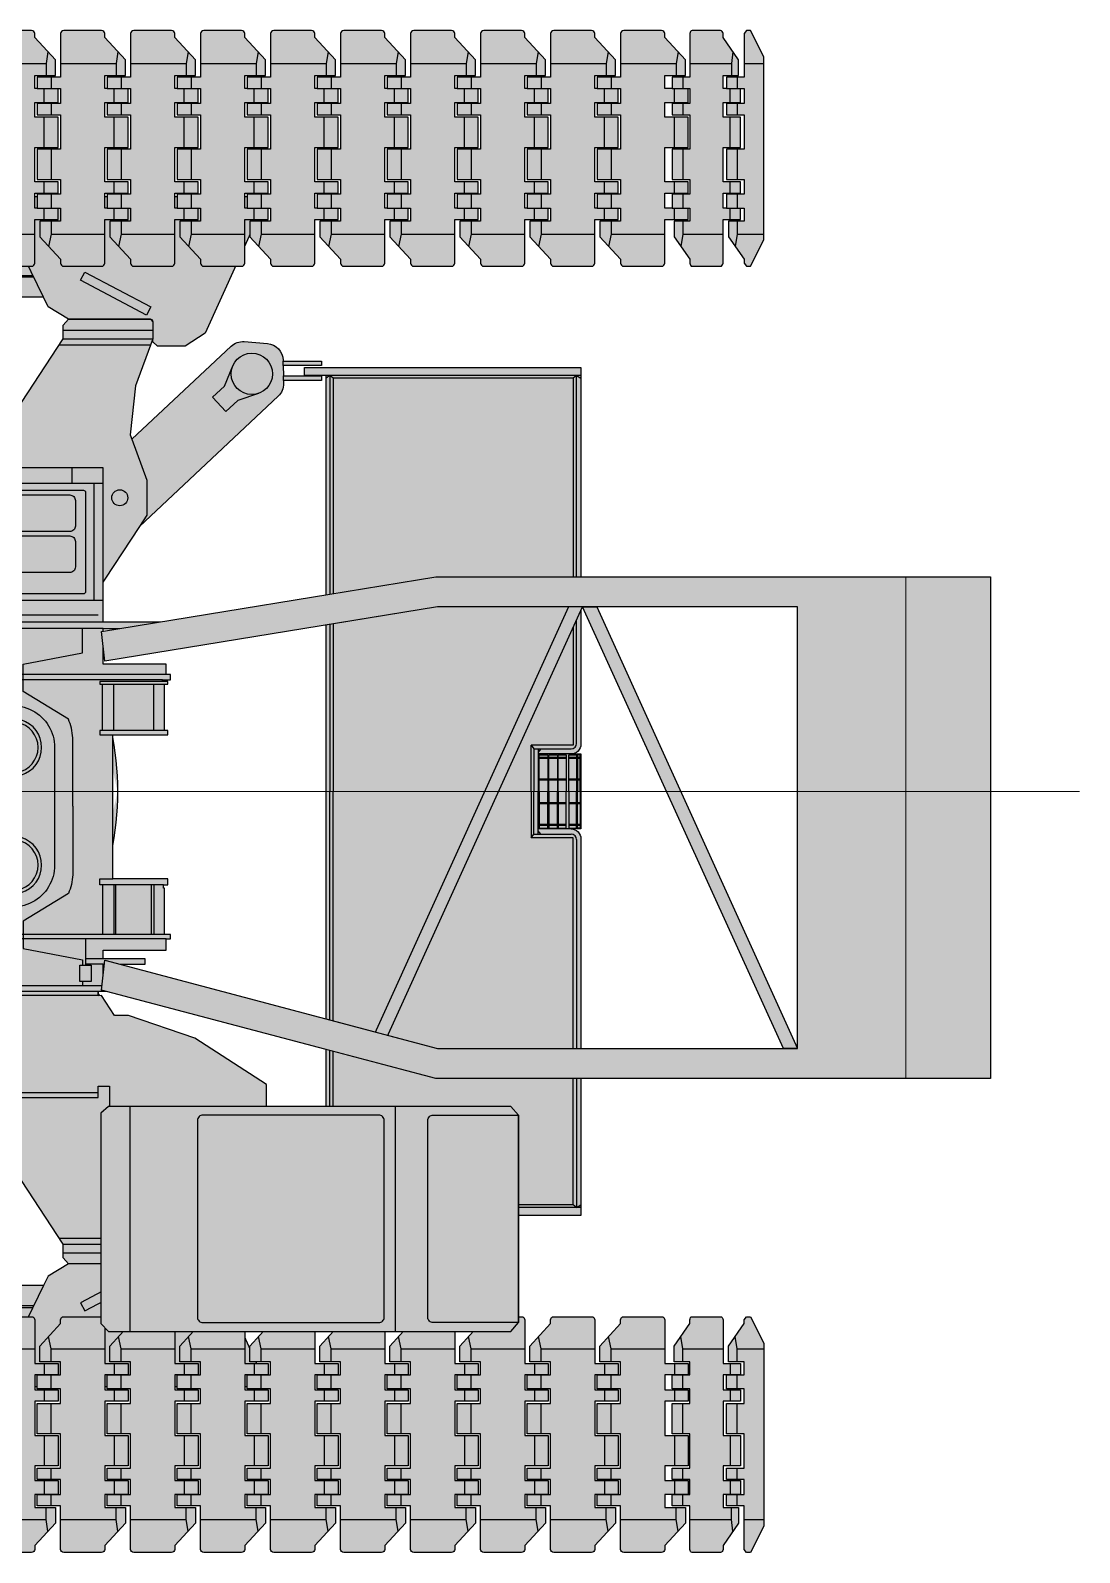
# Model space of a CAD drawing. Header units: millimetres. Extents: x -6554 to 5456, y -10594 to 19581.
# Drawn here: x 563 to 5456, y -10594 to -3494 of the extents above; entities that cross this region are included whole.
import ezdxf

# ---------------------------------------------------------------- set-up
doc = ezdxf.new("R2010")
doc.units = ezdxf.units.MM
doc.set_wipeout_variables(frame=1)
doc.layers.add('Техника. Кран SANY SCC 1800', color=251, linetype='Continuous')
doc.layers.add('Техника. Кран SANY SCC 1800 Штрих', color=7, linetype='Continuous', true_color=0xffe494)

# ---------------------------------------------------------------- blocks, each defined once
blk = doc.blocks.new('BLOCK-20200328.181349')
at = {"color": 0, "linetype": 'ByBlock', "lineweight": -2}
blk.add_wipeout([(-435.2, 1030), (-501.1, 1030), (435.2, -1030), (501.1, -1030)], dxfattribs=at)
at = {"layer": 'Техника. Кран SANY SCC 1800 Штрих'}
h = blk.add_hatch(color=256, dxfattribs=at)
h.dxf.hatch_style = 1
h.paths.add_polyline_path([(435.2, -1030), (-501.1, 1030), (-435.2, 1030), (501.1, -1030)])
at = {"color": 0, "linetype": 'ByBlock', "lineweight": -2, "transparency": 16777216}
blk.add_lwpolyline([(435.2, -1030), (-501.1, 1030), (-435.2, 1030), (501.1, -1030)], close=True, dxfattribs=at)
blk = doc.blocks.new('BLOCK-20201113.16293')
at = {"color": 0, "linetype": 'ByBlock', "lineweight": -2, "transparency": 16777216}
blk.add_wipeout([(103.1, 517.7), (103.1, 535.1), (103.1, 535.1), (102, 540.8), (98.8, 545.6), (93.9, 548.9), (88.2, 550), (-88.2, 550), (-88.2, 550), (-93.9, 548.9), (-98.8, 545.6), (-102, 540.8), (-103.1, 535.1), (-103.1, 331.6), (-212.4, 331.6), (-212.4, 279), (-103.1, 279), (-103.1, 209.3), (-212.4, 209.3), (-212.4, 156.8), (-103.1, 156.8), (-103.1, -3.8), (-212.4, -3.8), (-212.4, -145.6), (-103.1, -145.6), (-103.1, -214.4), (-212.4, -214.4), (-212.4, -279.1), (-103.1, -279.1), (-103.1, -339.7), (-200.1, -339.7), (-200.1, -412.5), (-103.1, -517.7), (-103.1, -535.1), (-103.1, -535.1), (-102, -540.8), (-98.8, -545.6), (-93.9, -548.9), (-88.2, -550), (88.2, -550), (88.2, -550), (93.9, -548.9), (98.8, -545.6), (102, -540.8), (103.1, -535.1), (103.1, -331.6), (212.4, -331.6), (212.4, -279), (103.1, -279), (103.1, -209.3), (212.4, -209.3), (212.4, -156.8), (103.1, -156.8), (103.1, 3.8), (212.4, 3.8), (212.4, 145.6), (103.1, 145.6), (103.1, 214.4), (212.4, 214.4), (212.4, 279.1), (103.1, 279.1), (103.1, 339.7), (200.1, 339.7), (200.1, 412.5), (103.2, 517.7)], dxfattribs=at)
at = {"layer": 'Техника. Кран SANY SCC 1800 Штрих', "true_color": 0xadadad, "transparency": 16777216}
h = blk.add_hatch(color=253, dxfattribs=at)
h.dxf.hatch_style = 1
edge = h.paths.add_edge_path()
edge.add_line((103.1, 517.7), (103.1, 535.1))
edge.add_arc((88.2, 535.1), 14.9, 0, 90)
edge.add_line((88.2, 550), (-88.2, 550))
edge.add_arc((-88.2, 535.1), 14.9, 90, 180)
edge.add_line((-103.1, 535.1), (-103.1, 331.6))
edge.add_line((-103.1, 331.6), (-212.4, 331.6))
edge.add_line((-212.4, 331.6), (-212.4, 279))
edge.add_line((-212.4, 279), (-103.1, 279))
edge.add_line((-103.1, 279), (-103.1, 209.3))
edge.add_line((-103.1, 209.3), (-212.4, 209.3))
edge.add_line((-212.4, 209.3), (-212.4, 156.8))
edge.add_line((-212.4, 156.8), (-103.1, 156.8))
edge.add_line((-103.1, 156.8), (-103.1, -3.8))
edge.add_line((-103.1, -3.8), (-212.4, -3.8))
edge.add_line((-212.4, -3.8), (-212.4, -145.6))
edge.add_line((-212.4, -145.6), (-103.1, -145.6))
edge.add_line((-103.1, -145.6), (-103.1, -214.4))
edge.add_line((-103.1, -214.4), (-212.4, -214.4))
edge.add_line((-212.4, -214.4), (-212.4, -279.1))
edge.add_line((-212.4, -279.1), (-103.1, -279.1))
edge.add_line((-103.1, -279.1), (-103.1, -339.7))
edge.add_line((-103.1, -339.7), (-200.1, -339.7))
edge.add_line((-200.1, -339.7), (-200.1, -412.5))
edge.add_line((-200.1, -412.5), (-103.1, -517.7))
edge.add_line((-103.1, -517.7), (-103.1, -535.1))
edge.add_arc((-88.2, -535.1), 14.9, 180, 270)
edge.add_line((-88.2, -550), (88.2, -550))
edge.add_arc((88.2, -535.1), 14.9, 270, 360)
edge.add_line((103.1, -535.1), (103.1, -331.6))
edge.add_line((103.1, -331.6), (212.4, -331.6))
edge.add_line((212.4, -331.6), (212.4, -279))
edge.add_line((212.4, -279), (103.1, -279))
edge.add_line((103.1, -279), (103.1, -209.3))
edge.add_line((103.1, -209.3), (212.4, -209.3))
edge.add_line((212.4, -209.3), (212.4, -156.8))
edge.add_line((212.4, -156.8), (103.1, -156.8))
edge.add_line((103.1, -156.8), (103.1, 3.8))
edge.add_line((103.1, 3.8), (212.4, 3.8))
edge.add_line((212.4, 3.8), (212.4, 145.6))
edge.add_line((212.4, 145.6), (103.1, 145.6))
edge.add_line((103.1, 145.6), (103.1, 214.4))
edge.add_line((103.1, 214.4), (212.4, 214.4))
edge.add_line((212.4, 214.4), (212.4, 279.1))
edge.add_line((212.4, 279.1), (103.1, 279.1))
edge.add_line((103.1, 279.1), (103.1, 339.7))
edge.add_line((103.1, 339.7), (200.1, 339.7))
edge.add_line((200.1, 339.7), (200.1, 412.5))
edge.add_line((200.1, 412.5), (103.2, 517.7))
edge.add_line((103.2, 517.7), (103.1, 517.7))
at = {"color": 0, "linetype": 'ByBlock', "lineweight": -2, "transparency": 16777216}
blk.add_lwpolyline([(103.1, 517.7), (103.1, 535.1, 0.414214), (88.2, 550), (-88.2, 550, 0.414214), (-103.1, 535.1), (-103.1, 331.6), (-212.4, 331.6), (-212.4, 279), (-103.1, 279), (-103.1, 209.3), (-212.4, 209.3), (-212.4, 156.8), (-103.1, 156.8), (-103.1, -3.8), (-212.4, -3.8), (-212.4, -145.6), (-103.1, -145.6), (-103.1, -214.4), (-212.4, -214.4), (-212.4, -279.1), (-103.1, -279.1), (-103.1, -339.7), (-200.1, -339.7), (-200.1, -412.5), (-103.1, -517.7), (-103.1, -535.1, 0.414214), (-88.2, -550), (88.2, -550, 0.414214), (103.1, -535.1), (103.1, -331.6), (212.4, -331.6), (212.4, -279), (103.1, -279), (103.1, -209.3), (212.4, -209.3), (212.4, -156.8), (103.1, -156.8), (103.1, 3.8), (212.4, 3.8), (212.4, 145.6), (103.1, 145.6), (103.1, 214.4), (212.4, 214.4), (212.4, 279.1), (103.1, 279.1), (103.1, 339.7), (200.1, 339.7), (200.1, 412.5), (103.2, 517.7)], format="xyb", close=True, dxfattribs=at)
for points in [[(164.8, 450.8), (155.7, 396.4), (155.7, 339.7)], [(-103.1, 396.3), (155.7, 396.3)], [(-147.6, 331.6), (-147.6, 279)], [(147.6, 214.4), (147.6, 279.1)], [(-147.6, 209.3), (-147.6, 156.8)], [(147.6, 3.8), (147.6, 145.6)], [(-147.6, -3.8), (-147.6, -145.6)], [(147.6, -209.3), (147.6, -156.8)], [(-147.6, -214.4), (-147.6, -279.1)], [(147.6, -331.6), (147.6, -279)], [(-147.6, -339.7), (-147.6, -400.3), (-159, -457.1)], [(-147.6, -400.4), (103.1, -400.4)]]:
    blk.add_lwpolyline(points, dxfattribs=at)
blk = doc.blocks.new('*U12')
at = {"color": 0, "linetype": 'ByBlock', "lineweight": -2}
blk.add_blockref('BLOCK-20201113.16293', (0, 0), dxfattribs=at)
blk = doc.blocks.new('*U11')
at = {"color": 0, "linetype": 'ByBlock', "lineweight": -2, "transparency": 16777216}
blk.add_blockref('*U12', (4571, 0), dxfattribs=at)
blk.add_blockref('*U12', (4897.5, 0), dxfattribs=at)
blk.add_blockref('*U12', (5224, 0), dxfattribs=at)
blk.add_blockref('*U12', (5550.5, 0), dxfattribs=at)
blk.add_blockref('*U12', (5877, 0), dxfattribs=at)
blk.add_blockref('*U12', (6203.5, 0), dxfattribs=at)
blk.add_blockref('*U12', (6530, 0), dxfattribs=at)
blk.add_blockref('*U12', (6856.5, 0), dxfattribs=at)
blk.add_blockref('*U12', (7183, 0), dxfattribs=at)
blk.add_blockref('*U12', (7509.5, 0), dxfattribs=at)
blk = doc.blocks.new('BLOCK-20201113.163346')
at = {"color": 0, "linetype": 'ByBlock', "lineweight": -2, "transparency": 16777216}
blk.add_wipeout([(-4.8, 331.6), (-86.8, 331.6), (-86.8, 279), (-4.8, 279), (-4.8, 209.3), (-86.8, 209.3), (-86.8, 156.8), (-4.8, 156.8), (-4.8, -3.8), (-86.8, -3.8), (-86.8, -145.6), (-4.8, -145.6), (-4.8, -214.4), (-86.8, -214.4), (-86.8, -279.1), (-4.8, -279.1), (-4.8, -339.7), (-77.5, -339.7), (-77.5, -412.5), (-4.8, -517.7), (-4.8, -535.1), (6.4, -550), (24, -550), (86.8, -427.3), (86.8, 427.3), (24, 550), (6.4, 550), (-4.8, 535.1)], dxfattribs=at)
at = {"layer": 'Техника. Кран SANY SCC 1800 Штрих', "true_color": 0xadadad, "transparency": 16777216}
h = blk.add_hatch(color=253, dxfattribs=at)
h.dxf.hatch_style = 1
h.paths.add_polyline_path([(-4.8, 535.1), (-4.8, 331.6), (-86.8, 331.6), (-86.8, 279), (-4.8, 279), (-4.8, 209.3), (-86.8, 209.3), (-86.8, 156.8), (-4.8, 156.8), (-4.8, -3.8), (-86.8, -3.8), (-86.8, -145.6), (-4.8, -145.6), (-4.8, -214.4), (-86.8, -214.4), (-86.8, -279.1), (-4.8, -279.1), (-4.8, -339.7), (-77.5, -339.7), (-77.5, -412.5), (-4.8, -517.7), (-4.8, -535.1), (6.4, -550), (24, -550), (86.8, -427.3), (86.8, 427.3), (24, 550), (6.4, 550)])
at = {"color": 0, "linetype": 'ByBlock', "lineweight": -2, "transparency": 16777216}
for p, q in [((-4.8, 396.3), (86.8, 396.3)), ((-38.1, 331.6), (-38.1, 279)), ((-38.1, 209.3), (-38.1, 156.8)), ((-38.1, -3.8), (-38.1, -145.6)), ((-38.1, -214.4), (-38.1, -279.1)), ((-38.1, -339.7), (-38.1, -400.3)), ((-38.1, -400.3), (-46.7, -457.1)), ((-38.1, -400.4), (86.8, -400.4))]:
    blk.add_line(p, q, dxfattribs=at)
blk.add_lwpolyline([(-4.8, 535.1), (-4.8, 331.6), (-86.8, 331.6), (-86.8, 279), (-4.8, 279), (-4.8, 209.3), (-86.8, 209.3), (-86.8, 156.8), (-4.8, 156.8), (-4.8, -3.8), (-86.8, -3.8), (-86.8, -145.6), (-4.8, -145.6), (-4.8, -214.4), (-86.8, -214.4), (-86.8, -279.1), (-4.8, -279.1), (-4.8, -339.7), (-77.5, -339.7), (-77.5, -412.5), (-4.8, -517.7), (-4.8, -535.1), (6.4, -550), (24, -550), (86.8, -427.3), (86.8, 427.3), (24, 550), (6.4, 550)], close=True, dxfattribs=at)
blk = doc.blocks.new('BLOCK-20201113.164029')
at = {"color": 0, "linetype": 'ByBlock', "lineweight": -2, "transparency": 16777216}
blk.add_wipeout([(362.3, -287.9), (268.7, -348.9), (138.6, -348.9), (118.2, -328.5), (118.2, -235), (118.2, -235), (116.9, -230.6), (114.2, -226.9), (110.5, -224.2), (106.1, -222.8), (106.1, -222.8), (-276.4, -222.8), (-370, -165.8), (-391.9, -121.1), (-622.2, -121.1), (-622.2, -182.1), (-650.7, -182.1), (-650.7, 348.9), (650.7, 348.9)], dxfattribs=at)
at = {"layer": 'Техника. Кран SANY SCC 1800 Штрих', "true_color": 0xadadad, "transparency": 16777216}
h = blk.add_hatch(color=253, dxfattribs=at)
h.dxf.hatch_style = 1
edge = h.paths.add_edge_path()
edge.add_line((650.7, 348.9), (362.3, -287.9))
edge.add_line((362.3, -287.9), (268.7, -348.9))
edge.add_line((268.7, -348.9), (138.6, -348.9))
edge.add_line((138.6, -348.9), (118.2, -328.5))
edge.add_line((118.2, -328.5), (118.2, -235))
edge.add_arc((104.1, -236.9), 14.3, 7.87769, 81.9652)
edge.add_line((106.1, -222.8), (-276.4, -222.8))
edge.add_line((-276.4, -222.8), (-370, -165.8))
edge.add_line((-370, -165.8), (-391.9, -121.1))
edge.add_line((-391.9, -121.1), (-622.2, -121.1))
edge.add_line((-622.2, -121.1), (-622.2, -182.1))
edge.add_line((-622.2, -182.1), (-650.7, -182.1))
edge.add_line((-650.7, -182.1), (-650.7, 348.9))
edge.add_line((-650.7, 348.9), (650.7, 348.9))
at = {"color": 0, "linetype": 'ByBlock', "lineweight": -2, "transparency": 16777216}
blk.add_lwpolyline([(650.7, 348.9), (362.3, -287.9), (268.7, -348.9), (138.6, -348.9), (118.2, -328.5), (118.2, -235, 0.33502), (106.1, -222.8), (-276.4, -222.8), (-370, -165.8), (-391.9, -121.1), (-622.2, -121.1), (-622.2, -182.1), (-650.7, -182.1), (-650.7, 348.9)], format="xyb", close=True, dxfattribs=at)
for points in [[(-391.9, -121.1), (-622.2, 348.9)], [(-622.2, 348.9), (-622.2, -121.1)], [(-622.2, -19.3), (-441.7, -19.3)], [(-437.7, -27.5), (-622.2, -27.5)]]:
    blk.add_lwpolyline(points, dxfattribs=at)
blk.add_lwpolyline([(-199.1, -3.1), (108.1, -165.8), (88.1, -203.7), (-219.2, -41)], close=True, dxfattribs=at)
blk = doc.blocks.new('BLOCK-20201113.163906')
at = {"color": 0, "linetype": 'ByBlock', "lineweight": -2}
blk.add_blockref('BLOCK-20201113.164029', (1347.8, -573.8), dxfattribs=at)
at = {"color": 0, "linetype": 'ByBlock', "lineweight": -2, "transparency": 16777216}
blk.add_blockref('*U11', (-3759.4, 0), dxfattribs=at)
at = {"color": 0, "linetype": 'ByBlock', "lineweight": -2, "transparency": 16777216, "xscale": 0.75}
blk.add_blockref('BLOCK-20201113.16293', (4047.2, 0), dxfattribs=at)
at = {"color": 0, "linetype": 'ByBlock', "lineweight": -2, "transparency": 16777216}
blk.add_blockref('BLOCK-20201113.163346', (4228.2, 0), dxfattribs=at)
blk = doc.blocks.new('BLOCK-20201113.170731')
at = {"color": 0, "linetype": 'ByBlock', "lineweight": -2, "transparency": 16777216}
blk.add_wipeout([(-2274.3, -1938.2), (-2274.3, -1917.8), (-2097.4, -1917.8), (-2097.6, -1903.1), (-2097.6, -1903.1), (-2096.2, -1886.6), (-2091.4, -1870.7), (-2083.4, -1856.2), (-2072.5, -1843.6), (-1425.6, -1236.5), (-1225.9, -931), (-1225.9, -931), (-1189, -858.9), (-1168.1, -780.5), (-1164.1, -699.6), (-1177.3, -619.6), (-1199.4, -559.5), (-1199.4, -559.5), (-1253.2, -425.5), (-1292.1, -286.5), (-1315.6, -144.1), (-1323.5, 0), (-1323.5, 0), (-1323.5, 0), (-1315.6, 144.1), (-1292.1, 286.5), (-1253.2, 425.5), (-1199.4, 559.5), (-1199.4, 559.5), (-1199.4, 559.5), (-1173.1, 636.1), (-1163.5, 716.6), (-1171.1, 797.3), (-1195.5, 874.6), (-1225.9, 931), (-1425.6, 1236.5), (-2072.5, 1843.6), (-2072.5, 1843.6), (-2083.4, 1856.2), (-2091.4, 1870.7), (-2096.2, 1886.6), (-2097.6, 1903.1), (-2097.4, 1917.8), (-2274.3, 1917.8), (-2274.3, 1938.2), (-2097, 1938.2), (-2096, 1987), (-2274.3, 1987), (-2274.3, 2007.4), (-2095.6, 2007.4), (-2095.5, 2011.7), (-2095.5, 2011.7), (-2089.7, 2040.1), (-2074, 2064.6), (-2050.6, 2081.8), (-2022.6, 2089.4), (-1914.4, 2098.4), (-1914.4, 2098.4), (-1897.8, 2098), (-1881.7, 2094.2), (-1866.6, 2087.2), (-1853.4, 2077.1), (-1390.8, 1643), (-1383.2, 1664), (-1407.6, 1891.8), (-1488.9, 2111.6), (-1489, 2191.2), (-1476.8, 2203.3), (-1094.3, 2203.4), (-1069.8, 2175.8), (-1069.8, 2111.6), (-548.1, 1315.2), (-548.1, 1315.2), (-517.6, 1279.2), (-479.1, 1251.7), (-435.1, 1234.5), (-388.2, 1228.5), (-388.2, 1228.5), (0, 1228.5), (388.2, 1228.5), (388.2, 1228.5), (435.1, 1234.5), (479.1, 1251.7), (517.6, 1279.2), (548.1, 1315.2), (548.1, 1315.2), (1069.8, 2111.6), (1069.8, 2175.8), (1094.3, 2203.4), (1476.8, 2203.3), (1489, 2191.2), (1488.9, 2111.6), (1407.6, 1891.8), (1383.2, 1664), (1390.8, 1643), (1853.4, 2077.1), (1853.4, 2077.1), (1866.6, 2087.2), (1881.7, 2094.2), (1897.8, 2098), (1914.4, 2098.4), (2022.6, 2089.4), (2022.6, 2089.4), (2050.6, 2081.8), (2074, 2064.6), (2089.7, 2040.1), (2095.5, 2011.7), (2095.5, 2011.7), (2095.6, 2007.4), (2274.3, 2007.4), (2274.3, 1987), (2096, 1987), (2097, 1938.2), (2274.3, 1938.2), (2274.3, 1917.8), (2097.4, 1917.8), (2097.6, 1903.1), (2097.6, 1903.1), (2096.2, 1886.6), (2091.4, 1870.7), (2083.4, 1856.2), (2072.5, 1843.6), (1425.6, 1236.5), (1225.9, 931), (1225.9, 931), (1189, 858.9), (1168.1, 780.5), (1164.1, 699.6), (1177.3, 619.6), (1199.4, 559.5), (1199.4, 559.5), (1253.2, 425.5), (1292.1, 286.5), (1315.6, 144.1), (1323.5, 0), (1323.5, 0), (1323.5, 0), (1315.6, -144.1), (1292.1, -286.5), (1253.2, -425.5), (1199.4, -559.5), (1199.4, -559.5), (1199.4, -559.5), (1173.1, -636.1), (1163.5, -716.6), (1171.1, -797.3), (1195.5, -874.6), (1225.9, -931), (1425.6, -1236.5), (2072.5, -1843.6), (2072.5, -1843.6), (2083.4, -1856.2), (2091.4, -1870.7), (2096.2, -1886.6), (2097.6, -1903.1), (2097.4, -1917.8), (2274.3, -1917.8), (2274.3, -1938.2), (2097, -1938.2), (2096, -1987), (2274.3, -1987), (2274.3, -2007.4), (2095.6, -2007.4), (2095.5, -2011.7), (2095.5, -2011.7), (2089.7, -2040.1), (2074, -2064.6), (2050.6, -2081.8), (2022.6, -2089.4), (2022.6, -2089.4), (1914.4, -2098.4), (1914.4, -2098.4), (1897.8, -2098), (1881.7, -2094.2), (1866.6, -2087.2), (1853.4, -2077.1), (1390.8, -1643), (1383.2, -1664), (1407.6, -1891.8), (1488.9, -2111.6), (1489, -2191.2), (1476.8, -2203.3), (1094.3, -2203.4), (1069.8, -2175.8), (1069.8, -2111.6), (548.1, -1315.2), (548.1, -1315.2), (517.6, -1279.2), (479.1, -1251.7), (435.1, -1234.5), (388.2, -1228.5), (388.2, -1228.5), (0, -1228.5), (-388.2, -1228.5), (-388.2, -1228.5), (-435.1, -1234.5), (-479.1, -1251.7), (-517.6, -1279.2), (-548.1, -1315.2), (-548.1, -1315.2), (-1069.8, -2111.6), (-1069.8, -2175.8), (-1094.3, -2203.4), (-1476.8, -2203.3), (-1489, -2191.2), (-1488.9, -2111.6), (-1407.6, -1891.8), (-1383.2, -1664), (-1390.8, -1643), (-1853.4, -2077.1), (-1853.4, -2077.1), (-1866.6, -2087.2), (-1881.7, -2094.2), (-1897.8, -2098), (-1914.4, -2098.4), (-2022.6, -2089.4), (-2022.6, -2089.4), (-2050.6, -2081.8), (-2074, -2064.6), (-2089.7, -2040.1), (-2095.5, -2011.7), (-2095.5, -2011.7), (-2095.6, -2007.4), (-2274.3, -2007.4), (-2274.3, -1987), (-2096, -1987), (-2097, -1938.2)], dxfattribs=at)
at = {"layer": 'Техника. Кран SANY SCC 1800 Штрих', "true_color": 0xadadad, "transparency": 16777216}
h = blk.add_hatch(color=253, dxfattribs=at)
h.dxf.hatch_style = 1
edge = h.paths.add_edge_path()
edge.add_line((-2097, -1938.2), (-2274.3, -1938.2))
edge.add_line((-2274.3, -1938.2), (-2274.3, -1917.8))
edge.add_line((-2274.3, -1917.8), (-2097.4, -1917.8))
edge.add_line((-2097.4, -1917.8), (-2097.6, -1903.1))
edge.add_arc((-2018.1, -1901.6), 79.5, 133.18012, 181.10949, ccw=False)
edge.add_line((-2072.5, -1843.6), (-1425.6, -1236.5))
edge.add_line((-1425.6, -1236.5), (-1225.9, -931))
edge.add_arc((-1546.6, -721.4), 383.1, 326.82933, 385.00711)
edge.add_arc((0, 0), 1323.5, 180, 205.00711, ccw=False)
edge.add_arc((0, 0), 1323.5, 154.99289, 180, ccw=False)
edge.add_arc((-1546.6, 721.4), 383.1, 334.99289, 393.17067)
edge.add_line((-1225.9, 931), (-1425.6, 1236.5))
edge.add_line((-1425.6, 1236.5), (-2072.5, 1843.6))
edge.add_arc((-2018.1, 1901.6), 79.5, 178.89051, 226.81988, ccw=False)
edge.add_line((-2097.6, 1903.1), (-2097.4, 1917.8))
edge.add_line((-2097.4, 1917.8), (-2274.3, 1917.8))
edge.add_line((-2274.3, 1917.8), (-2274.3, 1938.2))
edge.add_line((-2274.3, 1938.2), (-2097, 1938.2))
edge.add_line((-2097, 1938.2), (-2096, 1987))
edge.add_line((-2096, 1987), (-2274.3, 1987))
edge.add_line((-2274.3, 1987), (-2274.3, 2007.4))
edge.add_line((-2274.3, 2007.4), (-2095.6, 2007.4))
edge.add_line((-2095.6, 2007.4), (-2095.5, 2011.7))
edge.add_arc((-2016, 2010.1), 79.5, 94.74925, 178.89051, ccw=False)
edge.add_line((-2022.6, 2089.4), (-1914.4, 2098.4))
edge.add_arc((-1907.8, 2019.1), 79.5, 46.81988, 94.74925, ccw=False)
edge.add_line((-1853.4, 2077.1), (-1390.8, 1643))
edge.add_line((-1390.8, 1643), (-1383.2, 1664))
edge.add_line((-1383.2, 1664), (-1407.6, 1891.8))
edge.add_line((-1407.6, 1891.8), (-1488.9, 2111.6))
edge.add_line((-1488.9, 2111.6), (-1489, 2191.2))
edge.add_line((-1489, 2191.2), (-1476.8, 2203.3))
edge.add_line((-1476.8, 2203.3), (-1094.3, 2203.4))
edge.add_line((-1094.3, 2203.4), (-1069.8, 2175.8))
edge.add_line((-1069.8, 2175.8), (-1069.8, 2111.6))
edge.add_line((-1069.8, 2111.6), (-548.1, 1315.2))
edge.add_arc((-387.7, 1420.3), 191.8, 213.22678, 269.84911)
edge.add_line((-388.2, 1228.5), (0, 1228.5))
edge.add_line((0, 1228.5), (388.2, 1228.5))
edge.add_arc((387.7, 1420.3), 191.8, 270.15089, 326.77322)
edge.add_line((548.1, 1315.2), (1069.8, 2111.6))
edge.add_line((1069.8, 2111.6), (1069.8, 2175.8))
edge.add_line((1069.8, 2175.8), (1094.3, 2203.4))
edge.add_line((1094.3, 2203.4), (1476.8, 2203.3))
edge.add_line((1476.8, 2203.3), (1489, 2191.2))
edge.add_line((1489, 2191.2), (1488.9, 2111.6))
edge.add_line((1488.9, 2111.6), (1407.6, 1891.8))
edge.add_line((1407.6, 1891.8), (1383.2, 1664))
edge.add_line((1383.2, 1664), (1390.8, 1643))
edge.add_line((1390.8, 1643), (1853.4, 2077.1))
edge.add_arc((1907.8, 2019.1), 79.5, 85.25075, 133.18012, ccw=False)
edge.add_line((1914.4, 2098.4), (2022.6, 2089.4))
edge.add_arc((2016, 2010.1), 79.5, 1.10949, 85.25075, ccw=False)
edge.add_line((2095.5, 2011.7), (2095.6, 2007.4))
edge.add_line((2095.6, 2007.4), (2274.3, 2007.4))
edge.add_line((2274.3, 2007.4), (2274.3, 1987))
edge.add_line((2274.3, 1987), (2096, 1987))
edge.add_line((2096, 1987), (2097, 1938.2))
edge.add_line((2097, 1938.2), (2274.3, 1938.2))
edge.add_line((2274.3, 1938.2), (2274.3, 1917.8))
edge.add_line((2274.3, 1917.8), (2097.4, 1917.8))
edge.add_line((2097.4, 1917.8), (2097.6, 1903.1))
edge.add_arc((2018.1, 1901.6), 79.5, -46.81988, 1.10949, ccw=False)
edge.add_line((2072.5, 1843.6), (1425.6, 1236.5))
edge.add_line((1425.6, 1236.5), (1225.9, 931))
edge.add_arc((1546.6, 721.4), 383.1, 146.82933, 205.00711)
edge.add_arc((0, 0), 1323.5, 0, 25.00711, ccw=False)
edge.add_arc((0, 0), 1323.5, 334.99289, 360, ccw=False)
edge.add_arc((1546.6, -721.4), 383.1, 154.99289, 213.17067)
edge.add_line((1225.9, -931), (1425.6, -1236.5))
edge.add_line((1425.6, -1236.5), (2072.5, -1843.6))
edge.add_arc((2018.1, -1901.6), 79.5, -1.10949, 46.81988, ccw=False)
edge.add_line((2097.6, -1903.1), (2097.4, -1917.8))
edge.add_line((2097.4, -1917.8), (2274.3, -1917.8))
edge.add_line((2274.3, -1917.8), (2274.3, -1938.2))
edge.add_line((2274.3, -1938.2), (2097, -1938.2))
edge.add_line((2097, -1938.2), (2096, -1987))
edge.add_line((2096, -1987), (2274.3, -1987))
edge.add_line((2274.3, -1987), (2274.3, -2007.4))
edge.add_line((2274.3, -2007.4), (2095.6, -2007.4))
edge.add_line((2095.6, -2007.4), (2095.5, -2011.7))
edge.add_arc((2016, -2010.1), 79.5, 274.74925, 358.89051, ccw=False)
edge.add_line((2022.6, -2089.4), (1914.4, -2098.4))
edge.add_arc((1907.8, -2019.1), 79.5, 226.81988, 274.74925, ccw=False)
edge.add_line((1853.4, -2077.1), (1390.8, -1643))
edge.add_line((1390.8, -1643), (1383.2, -1664))
edge.add_line((1383.2, -1664), (1407.6, -1891.8))
edge.add_line((1407.6, -1891.8), (1488.9, -2111.6))
edge.add_line((1488.9, -2111.6), (1489, -2191.2))
edge.add_line((1489, -2191.2), (1476.8, -2203.3))
edge.add_line((1476.8, -2203.3), (1094.3, -2203.4))
edge.add_line((1094.3, -2203.4), (1069.8, -2175.8))
edge.add_line((1069.8, -2175.8), (1069.8, -2111.6))
edge.add_line((1069.8, -2111.6), (548.1, -1315.2))
edge.add_arc((387.7, -1420.3), 191.8, 33.22678, 89.84911)
edge.add_line((388.2, -1228.5), (0, -1228.5))
edge.add_line((0, -1228.5), (-388.2, -1228.5))
edge.add_arc((-387.7, -1420.3), 191.8, 90.15089, 146.77322)
edge.add_line((-548.1, -1315.2), (-1069.8, -2111.6))
edge.add_line((-1069.8, -2111.6), (-1069.8, -2175.8))
edge.add_line((-1069.8, -2175.8), (-1094.3, -2203.4))
edge.add_line((-1094.3, -2203.4), (-1476.8, -2203.3))
edge.add_line((-1476.8, -2203.3), (-1489, -2191.2))
edge.add_line((-1489, -2191.2), (-1488.9, -2111.6))
edge.add_line((-1488.9, -2111.6), (-1407.6, -1891.8))
edge.add_line((-1407.6, -1891.8), (-1383.2, -1664))
edge.add_line((-1383.2, -1664), (-1390.8, -1643))
edge.add_line((-1390.8, -1643), (-1853.4, -2077.1))
edge.add_arc((-1907.8, -2019.1), 79.5, 265.25075, 313.18012, ccw=False)
edge.add_line((-1914.4, -2098.4), (-2022.6, -2089.4))
edge.add_arc((-2016, -2010.1), 79.5, 181.10949, 265.25075, ccw=False)
edge.add_line((-2095.5, -2011.7), (-2095.6, -2007.4))
edge.add_line((-2095.6, -2007.4), (-2274.3, -2007.4))
edge.add_line((-2274.3, -2007.4), (-2274.3, -1987))
edge.add_line((-2274.3, -1987), (-2096, -1987))
edge.add_line((-2096, -1987), (-2097, -1938.2))
at = {"color": 0, "linetype": 'ByBlock', "lineweight": -2, "transparency": 16777216}
blk.add_lwpolyline([(-2097, -1938.2), (-2274.3, -1938.2), (-2274.3, -1917.8), (-2097.4, -1917.8), (-2097.6, -1903.1, -0.212234), (-2072.5, -1843.6), (-1425.6, -1236.5), (-1225.9, -931, 0.259445), (-1199.4, -559.5, -0.109549), (-1323.5, 0, -0.109549), (-1199.4, 559.5, 0.259445), (-1225.9, 931), (-1425.6, 1236.5), (-2072.5, 1843.6, -0.212234), (-2097.6, 1903.1), (-2097.4, 1917.8), (-2274.3, 1917.8), (-2274.3, 1938.2), (-2097, 1938.2), (-2096, 1987), (-2274.3, 1987), (-2274.3, 2007.4), (-2095.6, 2007.4), (-2095.5, 2011.7, -0.384571), (-2022.6, 2089.4), (-1914.4, 2098.4, -0.212234), (-1853.4, 2077.1), (-1390.8, 1643), (-1383.2, 1664), (-1407.6, 1891.8), (-1488.9, 2111.6), (-1489, 2191.2), (-1476.8, 2203.3), (-1094.3, 2203.4), (-1069.8, 2175.8), (-1069.8, 2111.6), (-548.1, 1315.2, 0.252214), (-388.2, 1228.5), (0, 1228.5), (388.2, 1228.5, 0.252214), (548.1, 1315.2), (1069.8, 2111.6), (1069.8, 2175.8), (1094.3, 2203.4), (1476.8, 2203.3), (1489, 2191.2), (1488.9, 2111.6), (1407.6, 1891.8), (1383.2, 1664), (1390.8, 1643), (1853.4, 2077.1, -0.212234), (1914.4, 2098.4), (2022.6, 2089.4, -0.384571), (2095.5, 2011.7), (2095.6, 2007.4), (2274.3, 2007.4), (2274.3, 1987), (2096, 1987), (2097, 1938.2), (2274.3, 1938.2), (2274.3, 1917.8), (2097.4, 1917.8), (2097.6, 1903.1, -0.212234), (2072.5, 1843.6), (1425.6, 1236.5), (1225.9, 931, 0.259445), (1199.4, 559.5, -0.109549), (1323.5, 0, -0.109549), (1199.4, -559.5, 0.259445), (1225.9, -931), (1425.6, -1236.5), (2072.5, -1843.6, -0.212234), (2097.6, -1903.1), (2097.4, -1917.8), (2274.3, -1917.8), (2274.3, -1938.2), (2097, -1938.2), (2096, -1987), (2274.3, -1987), (2274.3, -2007.4), (2095.6, -2007.4), (2095.5, -2011.7, -0.384571), (2022.6, -2089.4), (1914.4, -2098.4, -0.212234), (1853.4, -2077.1), (1390.8, -1643), (1383.2, -1664), (1407.6, -1891.8), (1488.9, -2111.6), (1489, -2191.2), (1476.8, -2203.3), (1094.3, -2203.4), (1069.8, -2175.8), (1069.8, -2111.6), (548.1, -1315.2, 0.252214), (388.2, -1228.5), (0, -1228.5), (-388.2, -1228.5, 0.252214), (-548.1, -1315.2), (-1069.8, -2111.6), (-1069.8, -2175.8), (-1094.3, -2203.4), (-1476.8, -2203.3), (-1489, -2191.2), (-1488.9, -2111.6), (-1407.6, -1891.8), (-1383.2, -1664), (-1390.8, -1643), (-1853.4, -2077.1, -0.212234), (-1914.4, -2098.4), (-2022.6, -2089.4, -0.384571), (-2095.5, -2011.7), (-2095.6, -2007.4), (-2274.3, -2007.4), (-2274.3, -1987), (-2096, -1987)], format="xyb", close=True, dxfattribs=at)
for points in [[(-1069.8, 2152.2), (-1488.9, 2152.2)], [(1069.8, 2152.2), (1488.9, 2152.2)], [(-1069.8, 2111.6), (-1488.9, 2111.6)], [(-1049.5, 2083), (-1478.4, 2083)], [(1049.5, 2083), (1478.4, 2083)], [(1069.8, 2111.6), (1488.9, 2111.6)], [(-2095.6, 2007.4), (-2096, 1987)], [(2096, 1987), (2095.6, 2007.4)], [(-2097, 1938.2), (-2097.4, 1917.8)], [(-1980.8, 1856.9), (-1884.8, 1824.3), (-1829, 1771.9), (-1766.3, 1838.6), (-1822.2, 1891), (-1860.9, 1984.8)], [(1980.8, 1856.9), (1884.8, 1824.3), (1829, 1771.9), (1766.3, 1838.6), (1822.2, 1891), (1860.9, 1984.8)], [(2097.4, 1917.8), (2097, 1938.2)], [(-1390.8, 1643), (-1460.4, 1452.4), (-1460.4, 1289.7), (-1425.6, 1236.5)], [(1390.8, 1643), (1460.4, 1452.4), (1460.4, 1289.7), (1425.6, 1236.5)], [(-1390.8, -1643), (-1460.4, -1452.4), (-1460.4, -1289.7), (-1425.6, -1236.5)], [(1390.8, -1643), (1460.4, -1452.4), (1460.4, -1289.7), (1425.6, -1236.5)], [(-1980.8, -1856.9), (-1884.8, -1824.3), (-1829, -1771.9), (-1766.3, -1838.6), (-1822.2, -1891), (-1860.9, -1984.8)], [(1980.8, -1856.9), (1884.8, -1824.3), (1829, -1771.9), (1766.3, -1838.6), (1822.2, -1891), (1860.9, -1984.8)], [(-2097.4, -1917.8), (-2097, -1938.2)], [(-2096, -1987), (-2095.6, -2007.4)], [(2095.6, -2007.4), (2096, -1987)], [(2097, -1938.2), (2097.4, -1917.8)], [(-1069.8, -2111.6), (-1488.9, -2111.6)], [(-1049.5, -2083), (-1478.4, -2083)], [(1049.5, -2083), (1478.4, -2083)], [(1069.8, -2111.6), (1488.9, -2111.6)], [(-1069.8, -2152.2), (-1488.9, -2152.2)], [(1069.8, -2152.2), (1488.9, -2152.2)]]:
    blk.add_lwpolyline(points, dxfattribs=at)
for centre, radius in [((-1949.9, 1948.1), 96.3), ((1949.9, 1948.1), 96.3), ((-1334.2, 1370.3), 37.3), ((1334.2, 1370.3), 37.3), ((0, 0), 814.3), ((-1334.2, -1370.3), 37.3), ((1334.2, -1370.3), 37.3), ((-1949.9, -1948.1), 96.3), ((1949.9, -1948.1), 96.3)]:
    blk.add_circle(centre, radius, dxfattribs=at)
blk = doc.blocks.new('BLOCK-20201113.171425')
at = {"linetype": 'ByBlock', "lineweight": -2, "transparency": 16777216}
blk.add_wipeout([(599, -1163.5), (599, -1163.5), (616.5, -1167), (631.4, -1177), (641.4, -1191.9), (644.9, -1209.5), (644.9, -2965.8), (-644.9, -2965.8), (-644.9, -2929.2), (-543.2, -2929.2), (-543.2, 952), (-644.9, 952), (-644.9, 988.6), (644.9, 988.6), (644.9, -767.7), (644.9, -767.7), (641.4, -785.3), (631.4, -800.2), (616.5, -810.2), (599, -813.7), (644.9, -813.7), (644.9, -1163.5)], dxfattribs=at)
at = {"layer": 'Техника. Кран SANY SCC 1800 Штрих', "true_color": 0xadadad, "transparency": 16777216}
h = blk.add_hatch(color=253, dxfattribs=at)
h.dxf.hatch_style = 1
edge = h.paths.add_edge_path()
edge.add_line((644.9, -1163.5), (599, -1163.5))
edge.add_arc((599, -1209.5), 45.9, 0, 90, ccw=False)
edge.add_line((644.9, -1209.5), (644.9, -2965.8))
edge.add_line((644.9, -2965.8), (-644.9, -2965.8))
edge.add_line((-644.9, -2965.8), (-644.9, -2929.2))
edge.add_line((-644.9, -2929.2), (-543.2, -2929.2))
edge.add_line((-543.2, -2929.2), (-543.2, 952))
edge.add_line((-543.2, 952), (-644.9, 952))
edge.add_line((-644.9, 952), (-644.9, 988.6))
edge.add_line((-644.9, 988.6), (644.9, 988.6))
edge.add_line((644.9, 988.6), (644.9, -767.7))
edge.add_arc((599, -767.7), 45.9, 270, 360, ccw=False)
edge.add_line((599, -813.7), (644.9, -813.7))
edge.add_line((644.9, -813.7), (644.9, -1163.5))
at = {"color": 0, "linetype": 'ByBlock', "lineweight": -2, "transparency": 16777216}
for p, q in [((-526.9, 952), (-543.2, 939.8)), ((644.9, 952), (-543.2, 952)), ((-510.6, 939.8), (-526.9, 952)), ((608.3, 939.8), (-510.6, 939.8)), ((624.5, 952), (644.9, 939.8)), ((624.5, -764), (624.5, 952)), ((425.2, -789.3), (599.2, -789.3)), ((599, -813.7), (445.5, -813.7)), ((425.2, -1187.9), (599.2, -1187.9)), ((599, -1163.5), (445.5, -1163.5)), ((624.5, -1213.2), (624.5, -2929.2)), ((-526.9, -2929.2), (-543.2, -2917)), ((644.9, -2929.2), (-543.2, -2929.2)), ((-510.6, -2917), (-526.9, -2929.2)), ((608.3, -2917), (-510.6, -2917)), ((624.5, -2929.2), (644.9, -2917))]:
    blk.add_line(p, q, dxfattribs=at)
blk.add_lwpolyline([(644.9, -1163.5), (599, -1163.5, -0.414214), (644.9, -1209.5), (644.9, -2965.8), (-644.9, -2965.8), (-644.9, -2929.2), (-543.2, -2929.2), (-543.2, 952), (-644.9, 952), (-644.9, 988.6), (644.9, 988.6), (644.9, -767.7, -0.414214), (599, -813.7), (644.9, -813.7)], format="xyb", close=True, dxfattribs=at)
for points in [[(-526.9, 952), (-526.9, -988.6)], [(-510.6, 939.8), (-510.6, -988.6)], [(624.5, 952), (608.3, 939.8), (608.3, -768.9), (608.3, -773), (604.2, -773), (413, -773)], [(413, -988.6), (413, -773), (425.2, -789.3), (425.2, -988.6)], [(445.5, -789.3), (445.5, -988.6)], [(457.6, -789.3), (445.5, -805.6)], [(449.5, -988.6), (449.5, -817.7), (490.3, -817.7), (490.3, -988.6)], [(490.3, -830), (449.5, -830)], [(490.3, -834.1), (449.5, -834.1)], [(494.4, -988.6), (494.4, -817.7), (535, -817.7), (535, -988.6)], [(535, -830), (494.4, -830)], [(535, -834.1), (494.4, -834.1)], [(539.1, -988.6), (539.1, -817.7), (575.6, -817.7), (575.6, -988.6)], [(575.6, -830), (539.1, -830)], [(575.6, -834.1), (539.1, -834.1)], [(587.9, -988.6), (587.9, -817.7), (624.5, -817.7), (624.5, -988.6)], [(624.5, -830), (587.9, -830)], [(624.5, -834.1), (587.9, -834.1)], [(640.8, -988.6), (640.8, -817.7), (628.6, -817.7), (628.6, -988.6)], [(640.8, -830), (628.6, -830)], [(640.8, -834.1), (628.6, -834.1)], [(-526.9, -2929.2), (-526.9, -988.6)], [(-510.6, -2917), (-510.6, -988.6)], [(413, -988.6), (413, -1204.2), (425.2, -1187.9), (425.2, -988.6)], [(445.5, -1187.9), (445.5, -988.6)], [(490.3, -931.7), (449.5, -931.7)], [(490.3, -935.7), (449.5, -935.7)], [(449.5, -988.6), (449.5, -1159.5), (490.3, -1159.5), (490.3, -988.6)], [(535, -931.7), (494.4, -931.7)], [(535, -935.7), (494.4, -935.7)], [(494.4, -988.6), (494.4, -1159.5), (535, -1159.5), (535, -988.6)], [(575.6, -931.7), (539.1, -931.7)], [(575.6, -935.7), (539.1, -935.7)], [(539.1, -988.6), (539.1, -1159.5), (575.6, -1159.5), (575.6, -988.6)], [(624.5, -931.7), (587.9, -931.7)], [(624.5, -935.7), (587.9, -935.7)], [(587.9, -988.6), (587.9, -1159.5), (624.5, -1159.5), (624.5, -988.6)], [(640.8, -931.7), (628.6, -931.7)], [(640.8, -935.7), (628.6, -935.7)], [(640.8, -988.6), (640.8, -1159.5), (628.6, -1159.5), (628.6, -988.6)], [(490.3, -1041.5), (449.5, -1041.5)], [(490.3, -1045.5), (449.5, -1045.5)], [(535, -1041.5), (494.4, -1041.5)], [(535, -1045.5), (494.4, -1045.5)], [(575.6, -1041.5), (539.1, -1041.5)], [(575.6, -1045.5), (539.1, -1045.5)], [(624.5, -1041.5), (587.9, -1041.5)], [(624.5, -1045.5), (587.9, -1045.5)], [(640.8, -1041.5), (628.6, -1041.5)], [(640.8, -1045.5), (628.6, -1045.5)], [(624.5, -2929.2), (608.3, -2917), (608.3, -1208.3), (608.3, -1204.2), (604.2, -1204.2), (413, -1204.2)], [(457.6, -1187.9), (445.5, -1171.6)], [(490.3, -1143.1), (449.5, -1143.1)], [(490.3, -1147.3), (449.5, -1147.3)], [(535, -1143.1), (494.4, -1143.1)], [(535, -1147.3), (494.4, -1147.3)], [(575.6, -1143.1), (539.1, -1143.1)], [(575.6, -1147.3), (539.1, -1147.3)], [(624.5, -1143.1), (587.9, -1143.1)], [(624.5, -1147.3), (587.9, -1147.3)], [(640.8, -1143.1), (628.6, -1143.1)], [(640.8, -1147.3), (628.6, -1147.3)]]:
    blk.add_lwpolyline(points, dxfattribs=at)
for centre, start, end in [((599.2, -764), 270, 0), ((599.2, -1213.2), 0, 90)]:
    blk.add_arc(centre, 25.3, start, end, dxfattribs=at)
blk = doc.blocks.new('BLOCK-20201113.20031301')
at = {"linetype": 'ByBlock', "lineweight": -2, "transparency": 16777216}
blk.add_wipeout([(-4922.7, 610.1), (-4922.7, 894.9), (-4922.7, 894.9), (-4925.4, 909), (-4933.4, 920.9), (-4945.3, 928.8), (-4959.3, 931.6), (-5239.9, 931.6), (-5239.9, 931.6), (-5254, 928.8), (-5265.9, 920.9), (-5273.8, 909), (-5276.6, 894.9), (-5276.6, 610.1), (-5650.9, 610.1), (-5650.9, 248.1), (-5724.1, 248.1), (-5724.1, -386.6), (-5650.9, -386.6), (-5650.9, -748.6), (-5276.6, -748.6), (-5276.6, -1033.4), (-5276.6, -1033.4), (-5273.8, -1047.4), (-5265.9, -1059.3), (-5254, -1067.3), (-5239.9, -1070), (-4959.3, -1070), (-4959.3, -1070), (-4945.3, -1067.3), (-4933.4, -1059.3), (-4925.4, -1047.4), (-4922.7, -1033.4), (-4922.7, -748.6), (-4259.5, -748.6), (-4259.5, -1432.1), (533.1, -1432.1), (533.1, -1428), (1232.9, -1428), (1232.9, -1375.1), (1285.7, -1375.2), (1285.7, -1468.7), (1281.6, -1468.7), (1245, -1501.2), (1245, -2481.7), (1281.6, -2518.4), (3157.2, -2518.4), (3193.7, -2477.7), (3193.7, -1509.4), (3157.2, -1468.7), (2017.9, -1468.7), (2017.9, -1367), (1684.4, -1151.4), (1375.1, -1045.6), (1310.1, -1045.6), (1249.1, -952), (1232.9, -953.2), (1232.9, -931.7), (1570.4, -931.7), (1570.4, -907.2), (1257.1, -907.3), (1257.1, -805.6), (1452.5, -805.5), (1452.6, -781.2), (1257.1, -781.2), (1257.1, -740.4), (1550.1, -740.4), (1550.1, -687.6), (1570.3, -687.6), (1570.3, -667.3), (1542, -667.3), (1542, -451.6), (1538, -451.6), (1538, -435.4), (1558.3, -435.4), (1558.3, -406.9), (1302, -406.9), (1302, 264.4), (1558.3, 264.4), (1558.3, 284.7), (1542, 284.8), (1542, 500.4), (1558.3, 500.4), (1558.3, 512.6), (1533.8, 512.6), (1533.8, 520.7), (1570.4, 520.7), (1570.4, 545.2), (1550.1, 545.2), (1550.1, 594), (1257.1, 594), (1257.1, 760.7), (1570.4, 760.7), (1570.4, 789.3), (1257.1, 789.3), (1257.1, 1509.3), (-4259.5, 1509.3), (-4259.5, 610.1)], dxfattribs=at)
at = {"layer": 'Техника. Кран SANY SCC 1800 Штрих', "transparency": 16777216}
h = blk.add_hatch(color=256, dxfattribs=at)
h.dxf.hatch_style = 1
edge = h.paths.add_edge_path()
edge.add_line((-4259.5, 610.1), (-4922.7, 610.1))
edge.add_line((-4922.7, 610.1), (-4922.7, 894.9))
edge.add_arc((-4959.3, 894.9), 36.7, 0, 90)
edge.add_line((-4959.3, 931.6), (-5239.9, 931.6))
edge.add_arc((-5239.9, 894.9), 36.7, 90, 180)
edge.add_line((-5276.6, 894.9), (-5276.6, 610.1))
edge.add_line((-5276.6, 610.1), (-5650.9, 610.1))
edge.add_line((-5650.9, 610.1), (-5650.9, 248.1))
edge.add_line((-5650.9, 248.1), (-5724.1, 248.1))
edge.add_line((-5724.1, 248.1), (-5724.1, -386.6))
edge.add_line((-5724.1, -386.6), (-5650.9, -386.6))
edge.add_line((-5650.9, -386.6), (-5650.9, -748.6))
edge.add_line((-5650.9, -748.6), (-5276.6, -748.6))
edge.add_line((-5276.6, -748.6), (-5276.6, -1033.4))
edge.add_arc((-5239.9, -1033.4), 36.7, 180, 270)
edge.add_line((-5239.9, -1070), (-4959.3, -1070))
edge.add_arc((-4959.3, -1033.4), 36.7, 270, 360)
edge.add_line((-4922.7, -1033.4), (-4922.7, -748.6))
edge.add_line((-4922.7, -748.6), (-4259.5, -748.6))
edge.add_line((-4259.5, -748.6), (-4259.5, -1432.1))
edge.add_line((-4259.5, -1432.1), (533.1, -1432.1))
edge.add_line((533.1, -1432.1), (533.1, -1428))
edge.add_line((533.1, -1428), (1232.9, -1428))
edge.add_line((1232.9, -1428), (1232.9, -1375.1))
edge.add_line((1232.9, -1375.1), (1285.7, -1375.2))
edge.add_line((1285.7, -1375.2), (1285.7, -1468.7))
edge.add_line((1285.7, -1468.7), (1281.6, -1468.7))
edge.add_line((1281.6, -1468.7), (1245, -1501.2))
edge.add_line((1245, -1501.2), (1245, -2481.7))
edge.add_line((1245, -2481.7), (1281.6, -2518.4))
edge.add_line((1281.6, -2518.4), (3157.2, -2518.4))
edge.add_line((3157.2, -2518.4), (3193.7, -2477.7))
edge.add_line((3193.7, -2477.7), (3193.7, -1509.4))
edge.add_line((3193.7, -1509.4), (3157.2, -1468.7))
edge.add_line((3157.2, -1468.7), (2017.9, -1468.7))
edge.add_line((2017.9, -1468.7), (2017.9, -1367))
edge.add_line((2017.9, -1367), (1684.4, -1151.4))
edge.add_line((1684.4, -1151.4), (1375.1, -1045.6))
edge.add_line((1375.1, -1045.6), (1310.1, -1045.6))
edge.add_line((1310.1, -1045.6), (1249.1, -952))
edge.add_line((1249.1, -952), (1232.9, -953.2))
edge.add_line((1232.9, -953.2), (1232.9, -931.7))
edge.add_line((1232.9, -931.7), (1570.4, -931.7))
edge.add_line((1570.4, -931.7), (1570.4, -907.2))
edge.add_line((1570.4, -907.2), (1257.1, -907.3))
edge.add_line((1257.1, -907.3), (1257.1, -805.6))
edge.add_line((1257.1, -805.6), (1452.5, -805.5))
edge.add_line((1452.5, -805.5), (1452.6, -781.2))
edge.add_line((1452.6, -781.2), (1257.1, -781.2))
edge.add_line((1257.1, -781.2), (1257.1, -740.4))
edge.add_line((1257.1, -740.4), (1550.1, -740.4))
edge.add_line((1550.1, -740.4), (1550.1, -687.6))
edge.add_line((1550.1, -687.6), (1570.3, -687.6))
edge.add_line((1570.3, -687.6), (1570.3, -667.3))
edge.add_line((1570.3, -667.3), (1542, -667.3))
edge.add_line((1542, -667.3), (1542, -451.6))
edge.add_line((1542, -451.6), (1538, -451.6))
edge.add_line((1538, -451.6), (1538, -435.4))
edge.add_line((1538, -435.4), (1558.3, -435.4))
edge.add_line((1558.3, -435.4), (1558.3, -406.9))
edge.add_line((1558.3, -406.9), (1302, -406.9))
edge.add_line((1302, -406.9), (1302, 264.4))
edge.add_line((1302, 264.4), (1558.3, 264.4))
edge.add_line((1558.3, 264.4), (1558.3, 284.7))
edge.add_line((1558.3, 284.7), (1542, 284.8))
edge.add_line((1542, 284.8), (1542, 500.4))
edge.add_line((1542, 500.4), (1558.3, 500.4))
edge.add_line((1558.3, 500.4), (1558.3, 512.6))
edge.add_line((1558.3, 512.6), (1533.8, 512.6))
edge.add_line((1533.8, 512.6), (1533.8, 520.7))
edge.add_line((1533.8, 520.7), (1570.4, 520.7))
edge.add_line((1570.4, 520.7), (1570.4, 545.2))
edge.add_line((1570.4, 545.2), (1550.1, 545.2))
edge.add_line((1550.1, 545.2), (1550.1, 594))
edge.add_line((1550.1, 594), (1257.1, 594))
edge.add_line((1257.1, 594), (1257.1, 760.7))
edge.add_line((1257.1, 760.7), (1570.4, 760.7))
edge.add_line((1570.4, 760.7), (1570.4, 789.3))
edge.add_line((1570.4, 789.3), (1257.1, 789.3))
edge.add_line((1257.1, 789.3), (1257.1, 1509.3))
edge.add_line((1257.1, 1509.3), (-4259.5, 1509.3))
edge.add_line((-4259.5, 1509.3), (-4259.5, 610.1))
at = {"layer": 'Техника. Кран SANY SCC 1800 Штрих', "true_color": 0xdedede, "transparency": 16777216}
h = blk.add_hatch(color=254, dxfattribs=at)
h.dxf.hatch_style = 1
edge = h.paths.add_edge_path()
edge.add_line((2567.2, -2453), (2567.2, -1534.1))
edge.add_arc((2542.6, -1534.1), 24.7, 0, 90)
edge.add_line((2542.6, -1509.4), (1721.3, -1509.4))
edge.add_arc((1721.3, -1534.1), 24.7, 90, 180)
edge.add_line((1696.6, -1534.1), (1696.6, -2453))
edge.add_arc((1721.3, -2453), 24.7, 180, 270)
edge.add_line((1721.3, -2477.7), (2542.6, -2477.7))
edge.add_arc((2542.6, -2453), 24.7, 270, 360)
at = {"layer": 'Техника. Кран SANY SCC 1800 Штрих', "transparency": 16777216}
h = blk.add_hatch(color=256, dxfattribs=at)
h.dxf.hatch_style = 1
h.set_gradient(color1=(196, 196, 196), color2=(132, 132, 132), tint=1)
edge = h.paths.add_edge_path()
edge.add_line((3193.7, -2477.7), (2795.4, -2477.7))
edge.add_arc((2795.4, -2453), 24.7, 180, 270, ccw=False)
edge.add_line((2770.7, -2453), (2770.7, -1534.1))
edge.add_arc((2795.4, -1534.1), 24.7, 90, 180, ccw=False)
edge.add_line((2795.4, -1509.4), (3193.7, -1509.4))
edge.add_line((3193.7, -1509.4), (3193.7, -2477.7))
at = {"color": 0, "linetype": 'ByBlock', "lineweight": -2, "transparency": 16777216}
for points in [[(533.1, -1428), (1232.9, -1428), (1232.9, -1375.1), (1285.7, -1375.2), (1285.7, -1468.7), (1281.6, -1468.7), (1245, -1501.2), (1245, -2481.7), (1281.6, -2518.4), (3157.2, -2518.4), (3193.7, -2477.7), (3193.7, -1509.4), (3157.2, -1468.7), (2017.9, -1468.7), (2017.9, -1367), (1684.4, -1151.4), (1375.1, -1045.6), (1310.1, -1045.6), (1249.1, -952), (1232.9, -953.2), (1232.9, -931.7), (1570.4, -931.7), (1570.4, -907.2), (1257.1, -907.3), (1257.1, -805.6), (1452.5, -805.5), (1452.6, -781.2), (1257.1, -781.2), (1257.1, -740.4), (1550.1, -740.4), (1550.1, -687.6), (1570.3, -687.6), (1570.3, -667.3), (1542, -667.3), (1542, -451.6), (1538, -451.6), (1538, -435.4), (1558.3, -435.4), (1558.3, -406.9), (1302, -406.9), (1302, 264.4), (1558.3, 264.4), (1558.3, 284.7), (1542, 284.8), (1542, 500.4), (1558.3, 500.4), (1558.3, 512.6), (1533.8, 512.6), (1533.8, 520.7), (1570.4, 520.7), (1570.4, 545.2), (1550.1, 545.2), (1550.1, 594), (1257.1, 594), (1257.1, 760.7), (1570.4, 760.7), (1570.4, 789.3), (1257.1, 789.3), (1257.1, 1509.3), (-4259.5, 1509.3)], [(1110.7, 1509.3), (1110.7, 1436.1)], [(1257.2, 1436.1), (736.5, 1436.1)], [(1212.5, 1436.1), (1212.5, 891)], [(1257.1, 891), (736.5, 891)], [(1232.8, 821.9), (575.5, 821.9)], [(1550.1, 545.2), (468, 545.2)], [(1533.8, 520.7), (468, 520.7)], [(1533.8, 512.6), (1240.9, 512.6), (1240.9, 500.4), (1542, 500.4)], [(1253.1, 284.8), (1253.1, 500.4)], [(1306, 284.8), (1306, 500.4)], [(1493.2, 284.8), (1493.2, 500.4)], [(1542, 284.8), (1240.9, 284.7), (1240.9, 264.4), (1302, 264.4)], [(1538, -435.3), (1240.9, -435.4), (1240.9, -406.9), (1302, -406.9)], [(1253.1, -435.4), (1253.1, -667.3)], [(1306, -435.4), (1306, -667.3)], [(1314.2, -435.4), (1314.2, -667.3)], [(1480.8, -435.3), (1480.8, -667.3)], [(1493.2, -435.3), (1493.2, -667.3)], [(1542, -667.3), (468, -667.3)], [(1550.1, -687.6), (468, -687.6)], [(1175.8, -809.6), (1175.8, -687.6)], [(1257.1, -781.2), (1175.8, -781.1)], [(1257.1, -805.6), (1175.8, -805.5)], [(1159.5, -886.8), (1159.5, -907.3)], [(549.2, -1428), (549.2, -1403.6), (1232.9, -1403.6)], [(2017.9, -1468.7), (1285.7, -1468.7)], [(1383.2, -2518.4), (1383.2, -1468.7)], [(2620.1, -2518.4), (2620.1, -1468.7)]]:
    blk.add_lwpolyline(points, dxfattribs=at)
for points in [[(773.1, 935.7), (773.1, 933, 0.414214), (782.5, 923.5), (1166.4, 923.5, 0.414214), (1175.8, 933), (1175.8, 1394.2, 0.414214), (1166.4, 1403.6), (782.5, 1403.6, 0.414214), (773.1, 1394.2), (773.1, 1354.8)], [(826, 1354.8), (826, 1357.3, -0.414214), (852, 1383.2), (1101.1, 1383.2, -0.414214), (1127.1, 1357.3), (1127.1, 1238.3, -0.414214), (1101.1, 1212.3), (874.8, 1212.3)], [(874.8, 1192), (1101.1, 1192, -0.414214), (1127.1, 1166.1), (1127.1, 1047.2, -0.414214), (1101.1, 1021.2), (874.8, 1021.2)], [(1257.1, 789.3), (600.6, 789.3, 0.165464), (558.8, 775.1), (349.9, 614.3)], [(1257.1, 760.7), (607.3, 760.7, 0.160501), (566.5, 747.3), (386.6, 614.3)], [(1114.8, -69.2), (1114.8, 250.2, 0.093971), (1094.4, 337.7), (883, 466.6), (883, 594), (1159.5, 646.9), (1159.5, 760.7)], [(724.3, 365.2, -0.605511), (1030.4, 205.1), (1030.4, -343.5, -0.605511), (724.3, -503.7)], [(1114.8, -69.2), (1114.8, -388.6, -0.093971), (1094.4, -476.1), (883, -605), (883, -732.4), (1159.5, -785.3), (1159.5, -809.6)], [(1257.1, -907.3), (607.3, -907.3, -0.160501), (566.5, -893.8), (386.6, -760.9)]]:
    blk.add_lwpolyline(points, format="xyb", dxfattribs=at)
for points in [[(1147.4, -809.6), (1200.1, -809.6), (1200.1, -886.8), (1147.4, -886.8)], [(549.2, -931.7), (1232.9, -931.7), (1232.9, -952), (549.2, -952)]]:
    blk.add_lwpolyline(points, close=True, dxfattribs=at)
for points in [[(2567.2, -2453), (2567.2, -1534.1, 0.414214), (2542.6, -1509.4), (1721.3, -1509.4, 0.414214), (1696.6, -1534.1), (1696.6, -2453, 0.414214), (1721.3, -2477.7), (2542.6, -2477.7, 0.414214)], [(3193.7, -2477.7), (2795.4, -2477.7, -0.414214), (2770.7, -2453), (2770.7, -1534.1, -0.414214), (2795.4, -1509.4), (3193.7, -1509.4)]]:
    blk.add_lwpolyline(points, format="xyb", close=True, dxfattribs=at)
for centre, radius, start, end in [((835.5, 205.1), 134.3, 214.10325, 145.89675), ((835.5, 205.1), 117.6, 198.91711, 161.08289), ((835.5, -343.5), 134.3, 214.10325, 145.89675), ((835.5, -343.5), 117.6, 198.91711, 161.08289)]:
    blk.add_arc(centre, radius, start, end, dxfattribs=at)
blk = doc.blocks.new('*U90')
at = {"color": 0, "linetype": 'ByBlock', "lineweight": -2, "transparency": 16777216, "xscale": -1}
blk.add_blockref('BLOCK-20201113.163906', (-22.9, 3000), dxfattribs=at)
at = {"color": 0, "linetype": 'ByBlock', "lineweight": -2, "transparency": 16777216, "rotation": 180}
blk.add_blockref('BLOCK-20201113.163906', (-22.9, -3000), dxfattribs=at)
blk.add_blockref('BLOCK-20201113.170731', (0, 0), dxfattribs=at)
blk.add_blockref('BLOCK-20201113.171425', (-2840.1, -988.6), dxfattribs=at)
blk.add_blockref('BLOCK-20201113.20031301', (0, 0), dxfattribs=at)
at = {"color": 0, "linetype": 'ByBlock', "lineweight": -2, "transparency": 16777216}
blk.add_blockref('BLOCK-20200328.181349', (-3993.9, 168.7), dxfattribs=at)
at = {"color": 0, "linetype": 'ByBlock', "lineweight": -2, "transparency": 16777216, "xscale": -1}
blk.add_blockref('BLOCK-20200328.181349', (-2991.6, 168.7), dxfattribs=at)
at = {"color": 0, "linetype": 'ByBlock', "lineweight": -2, "transparency": 16777216}
blk.add_wipeout([(-2808.1, -1001.3), (-3295.1, -1001.3), (-5395, -1001.3), (-5395, 1338.7), (-3295.1, 1338.7), (-2808.1, 1338.7), (-1249.2, 926), (-1265.1, 786.9), (-2816.1, 1198.7), (-3295.1, 1198.7), (-4495, 1198.7), (-4495, -861.3), (-3295.1, -861.3), (-2816.1, -861.3), (-1265.1, -607.8), (-1249.2, -746.9)], dxfattribs=at)
at = {"layer": 'Техника. Кран SANY SCC 1800 Штрих', "transparency": 16777216}
h = blk.add_hatch(color=256, dxfattribs=at)
h.dxf.hatch_style = 1
h.paths.add_polyline_path([(-1249.2, -746.9), (-2808.1, -1001.3), (-3295.1, -1001.3), (-5395, -1001.3), (-5395, 1338.7), (-3295.1, 1338.7), (-2808.1, 1338.7), (-1249.2, 926), (-1265.1, 786.9), (-2816.1, 1198.7), (-3295.1, 1198.7), (-4495, 1198.7), (-4495, -861.3), (-3295.1, -861.3), (-2816.1, -861.3), (-1265.1, -607.8)])
at = {"color": 0, "linetype": 'ByBlock', "lineweight": 13, "transparency": 16777216}
blk.add_line((-5000, 1338.7), (-5000, -1001.3), dxfattribs=at)
at = {"color": 0, "linetype": 'ByBlock', "lineweight": -2, "transparency": 16777216}
blk.add_lwpolyline([(-1249.2, -746.9), (-2808.1, -1001.3), (-3295.1, -1001.3), (-5395, -1001.3), (-5395, 1338.7), (-3295.1, 1338.7), (-2808.1, 1338.7), (-1249.2, 926), (-1265.1, 786.9), (-2816.1, 1198.7), (-3295.1, 1198.7), (-4495, 1198.7), (-4495, -861.3), (-3295.1, -861.3), (-2816.1, -861.3), (-1265.1, -607.8)], close=True, dxfattribs=at)
at = {"color": 0, "linetype": 'ByBlock', "lineweight": 13, "transparency": 16777216}
blk.add_lwpolyline([(0, 0), (-5810.2, 0)], dxfattribs=at)

msp = doc.modelspace()

# ---------------------------------------------------------------- block references
at = {"layer": 'Техника. Кран SANY SCC 1800', "transparency": 16777216, "rotation": 180}
msp.add_blockref('*U90', (-354.1, -7044.3), dxfattribs=at)

doc.saveas('drawing.dxf')
